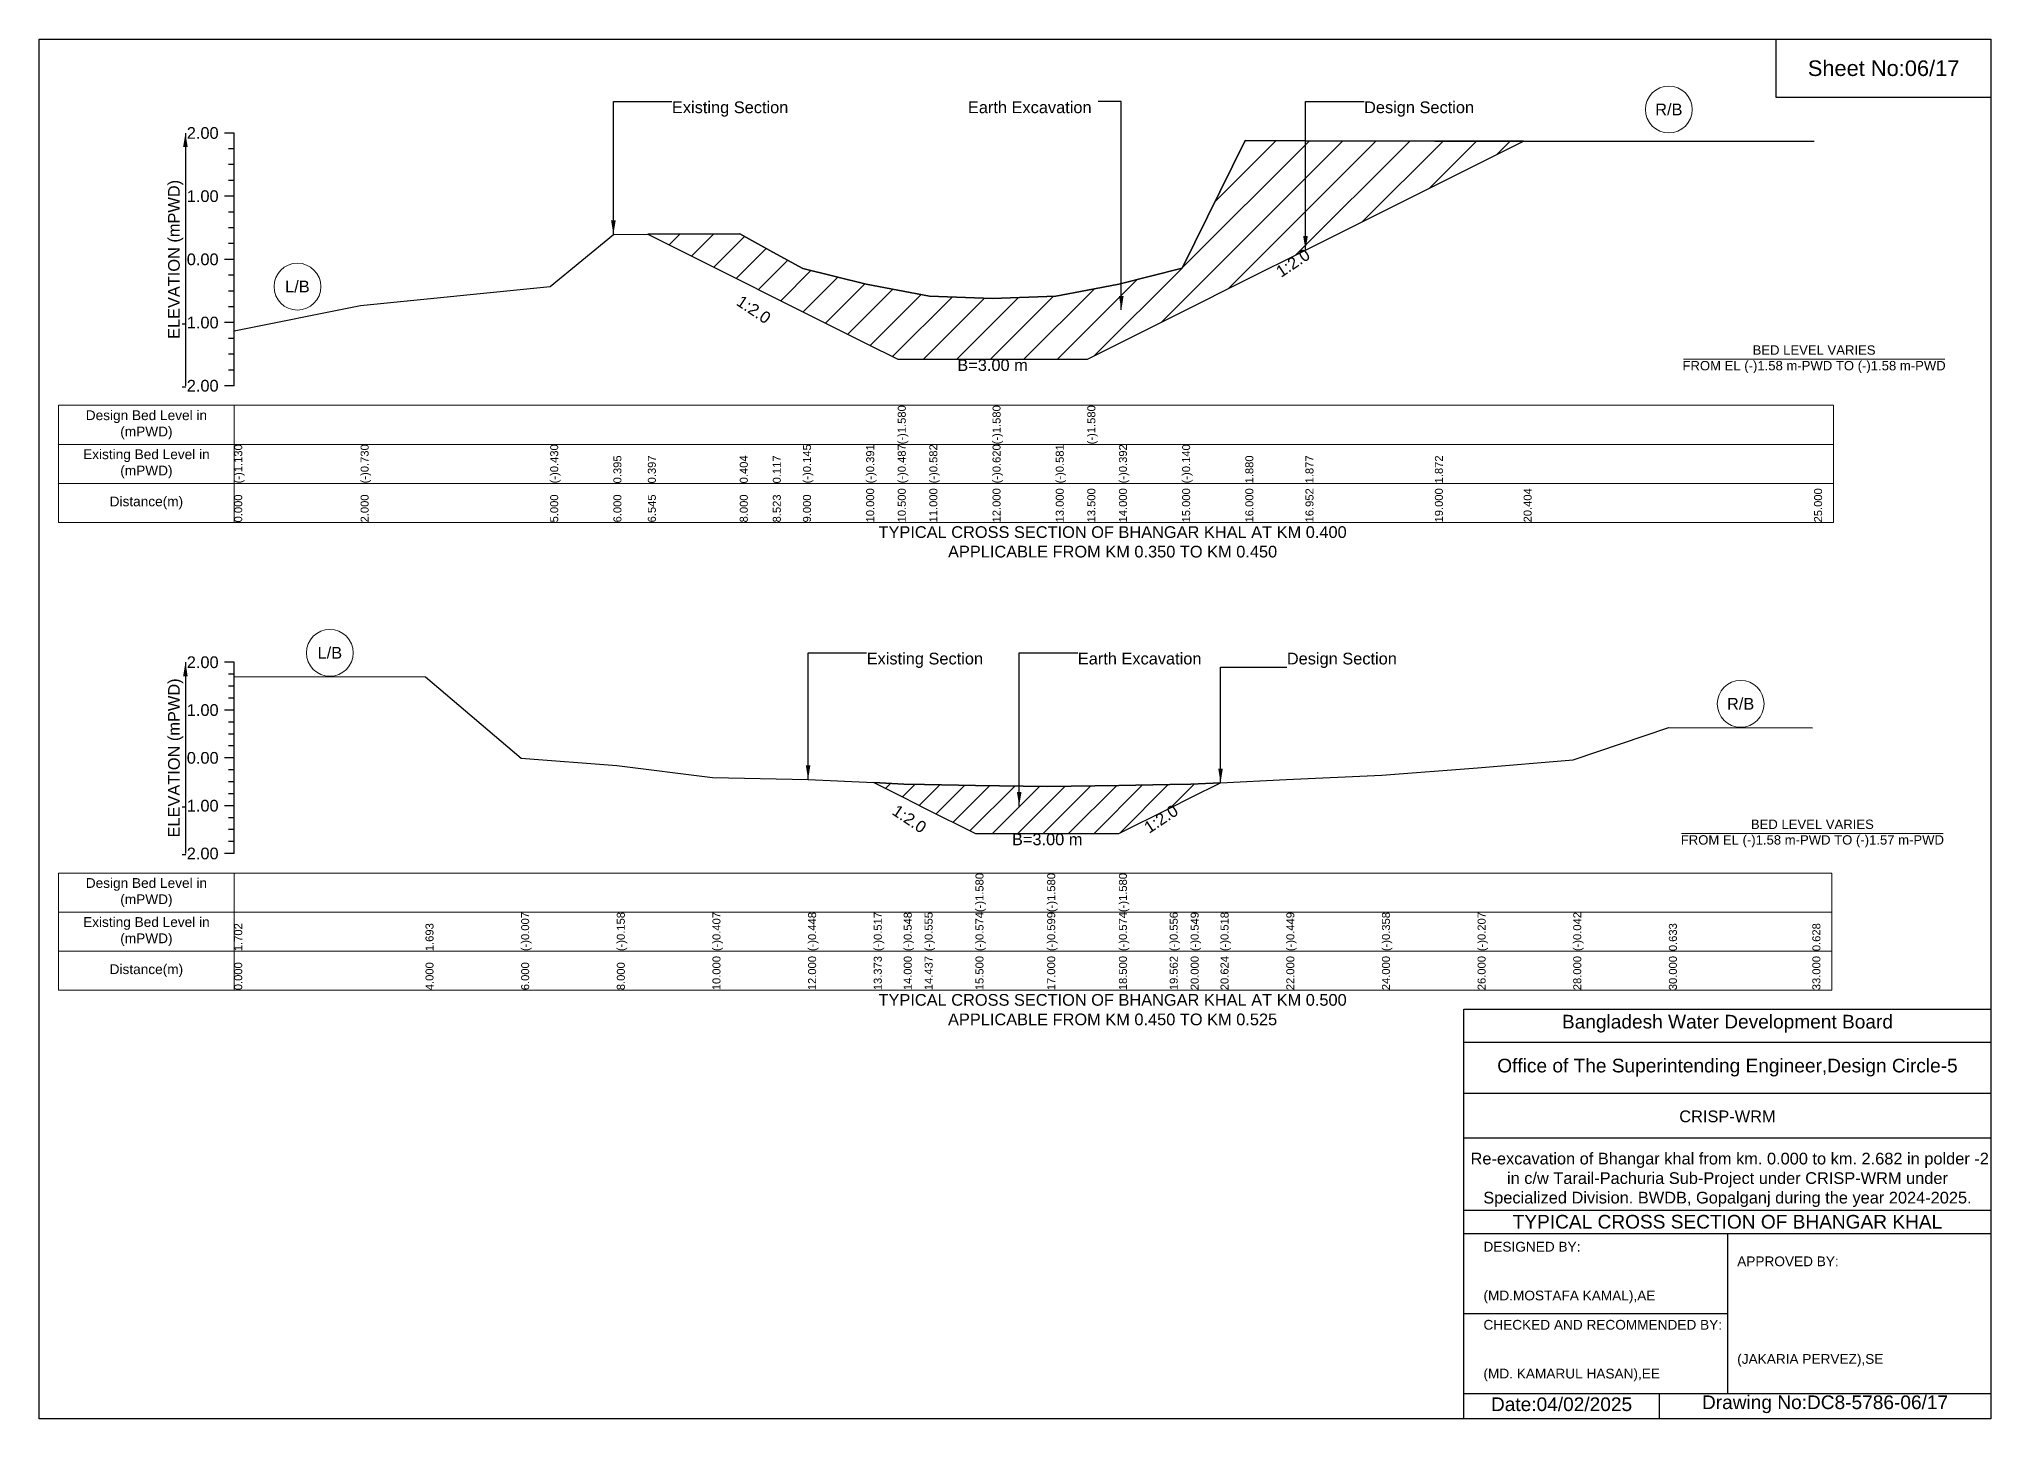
# Model space of a CAD drawing. Header units: inches. Extents: x 91000 to 288000, y -13659 to 0.
# Drawn here: x 150000 to 158000, y -5656 to 0 of the extents above; entities that cross this region are included whole.
import ezdxf

# ---------------------------------------------------------------- set-up
doc = ezdxf.new("R2010")
doc.units = ezdxf.units.IN
doc.header["$LTSCALE"] = 7
doc.header["$MEASUREMENT"] = 0
for name, color, linetype, lineweight in [('Cross section Data Border', 7, 'Continuous', 9), ('Cross Section Labels', 7, 'Continuous', 9), ('Existing_Bed_Level for Xsection', 7, 'Continuous', 25)]:
    doc.layers.add(name, color=color, linetype=linetype, lineweight=lineweight)
doc.styles.get("Standard").update_dxf_attribs({"font": 'arial.ttf'})
doc.dimstyles.get("Standard").update_dxf_attribs({"dimtxt": 0.18, "dimasz": 0.18, "dimexe": 0.18, "dimexo": 0.0625, "dimgap": 0.09, "dimtad": 0, "dimtih": 1, "dimtoh": 1, "dimdec": 4, "dimzin": 0, "dimdsep": 46, "dimtxsty": 'Standard', "dimcen": 0.09, "dimadec": 0, "dimazin": 0, "dimtfac": 1, "dimtdec": 4, "dimtofl": 0, "dimtmove": 0, "dimatfit": 3, "dimfxl": 1, "dimtolj": 1, "dimtzin": 0, "dimarcsym": 0})

msp = doc.modelspace()

# ---------------------------------------------------------------- hatches: boundary and pattern name
at = {"layer": 'Existing_Bed_Level for Xsection'}
h = msp.add_hatch(dxfattribs=at)
h.set_pattern_fill('ANSI31', color=256, scale=777, style=0)
h.paths.add_polyline_path([(152495.2, -800.4), (152872, -988.8), (153007.3, -1056.5), (153131, -1118.3), (153390, -1247.8), (153519.5, -1312.5), (153649, -1312.5), (153908, -1312.5), (154167, -1312.5), (154296.5, -1312.5), (154426, -1247.8), (154685, -1118.3), (154944, -988.8), (155190.6, -865.5), (155721, -600.3), (156084.6, -418.5), (155721, -418.5), (155190.6, -417.1), (154944, -416.4), (154685, -939.6), (154426, -1004.9), (154296.5, -1029.3), (154167, -1053.8), (153908, -1063.9), (153649, -1054.1), (153519.5, -1029.3), (153390, -1004.6), (153131, -940.9), (153007.3, -873), (152872, -798.7)])
h = msp.add_hatch(dxfattribs=at)
h.set_pattern_fill('ANSI31', color=256, scale=588, style=0)
h.paths.add_polyline_path([(153421.2, -3047.9), (153544, -3109.3), (153629.6, -3152.1), (153838, -3256.3), (154132, -3256.3), (154426, -3256.3), (154634.2, -3152.2), (154720, -3109.3), (154842.4, -3048.1), (154720, -3054.2), (154634.2, -3055.6), (154426, -3059.1), (154132, -3064), (153838, -3059), (153629.6, -3055.5), (153544, -3054)])

# ---------------------------------------------------------------- linework, layer by layer
for points in [[(150000, 0), (158000, 0), (158000, -5656), (150000, -5656)], [(157120, 0), (158000, 0), (158000, -240), (157120, -240)]]:
    msp.add_lwpolyline(points, close=True)
for points in [[(155840, -5656), (155840, -3976), (158000, -3976)], [(155840, -4112), (158000, -4112)], [(155840, -4320), (158000, -4320)], [(155840, -4504), (158000, -4504)], [(155840, -4800), (158000, -4800)], [(155840, -4896), (158000, -4896)], [(156920, -4896), (156920, -5552)], [(155840, -5224), (156920, -5224)], [(155840, -5552), (158000, -5552)], [(156640, -5552), (156640, -5656)]]:
    msp.add_lwpolyline(points)
at = {"layer": 'Cross section Data Border'}
for points in [[(150080, -1501.3), (157355, -1501.3), (157355, -1981.3), (150080, -1981.3)], [(150080, -3418.6), (157348, -3418.6), (157348, -3898.6), (150080, -3898.6)]]:
    msp.add_lwpolyline(points, close=True, dxfattribs=at)
for points in [[(150800, -1501.3), (150800, -1981.3)], [(150080, -1661.3), (157355, -1661.3)], [(150080, -1821.3), (157355, -1821.3)], [(150800, -3418.6), (150800, -3898.6)], [(150080, -3578.6), (157348, -3578.6)], [(150080, -3738.6), (157348, -3738.6)]]:
    msp.add_lwpolyline(points, dxfattribs=at)
at = {"layer": 'Cross Section Labels'}
for points in [[(156739.2, -1312.5), (157810.8, -1312.5)], [(156732.2, -3256.3), (157803.8, -3256.3)]]:
    msp.add_lwpolyline(points, dxfattribs=at)
for centre in [(156679.8, -289), (151059, -1014.7), (151192, -2515.9), (156974, -2725)]:
    msp.add_circle(centre, 96, dxfattribs=at)
at = {"layer": 'Existing_Bed_Level for Xsection'}
for points in [[(150800, -385.3), (150760, -385.3)], [(150800, -1421.3), (150800, -1162.3), (150800, -903.3), (150800, -644.3), (150800, -385.3)], [(150800, -450.1), (150776, -450.1)], [(150800, -1196), (151318, -1092.4), (152095, -1014.7), (152354, -801), (152495.2, -800.4), (152872, -798.7), (153007.3, -873), (153131, -940.9), (153390, -1004.6), (153519.5, -1029.3), (153519.5, -1029.3), (153649, -1054.1), (153908, -1063.9), (153908, -1063.9), (154167, -1053.8), (154296.5, -1029.3), (154296.5, -1029.3), (154426, -1004.9), (154685, -939.6), (154944, -416.4), (155190.6, -417.1), (155721, -418.5), (156084.6, -418.5), (157275, -418.5)], [(150800, -514.8), (150776, -514.8)], [(150800, -579.6), (150776, -579.6)], [(150800, -644.3), (150760, -644.3)], [(150800, -709.1), (150776, -709.1)], [(150800, -773.8), (150776, -773.8)], [(150800, -838.6), (150776, -838.6)], [(150800, -903.3), (150760, -903.3)], [(150800, -968.1), (150776, -968.1)], [(150800, -1032.8), (150776, -1032.8)], [(150800, -1097.6), (150776, -1097.6)], [(150800, -1162.3), (150760, -1162.3)], [(150800, -1227.1), (150776, -1227.1)], [(150800, -1291.8), (150776, -1291.8)], [(150800, -1356.6), (150776, -1356.6)], [(150800, -1421.3), (150760, -1421.3)], [(150800, -2554.6), (150760, -2554.6)], [(150800, -3338.6), (150800, -3142.6), (150800, -2946.6), (150800, -2750.6), (150800, -2554.6)], [(150800, -2603.6), (150776, -2603.6)], [(150800, -2613), (151584, -2614.8), (151976, -2948), (152368, -2977.6), (152760, -3026.4), (153152, -3034.4), (153421.2, -3047.9), (153544, -3054), (153629.6, -3055.5), (153838, -3059), (153838, -3059), (154132, -3064), (154132, -3064), (154426, -3059.1), (154426, -3059.1), (154634.2, -3055.6), (154720, -3054.2), (154842.4, -3048.1), (155112, -3034.6), (155504, -3016.8), (155896, -2987.2), (156288, -2954.8), (156680, -2822.5), (157268, -2823.5)], [(150800, -2652.6), (150776, -2652.6)], [(150800, -2701.6), (150776, -2701.6)], [(150800, -2750.6), (150760, -2750.6)], [(150800, -2799.6), (150776, -2799.6)], [(150800, -2848.6), (150776, -2848.6)], [(150800, -2946.6), (150760, -2946.6)], [(150800, -2897.6), (150776, -2897.6)], [(150800, -2995.6), (150776, -2995.6)], [(150800, -3044.6), (150776, -3044.6)], [(150800, -3093.6), (150776, -3093.6)], [(150800, -3142.6), (150760, -3142.6)], [(150800, -3191.6), (150776, -3191.6)], [(150800, -3240.6), (150776, -3240.6)], [(150800, -3338.6), (150760, -3338.6)], [(150800, -3289.6), (150776, -3289.6)]]:
    msp.add_lwpolyline(points, dxfattribs=at)
for points in [[(152495.2, -800.4), (152872, -988.8), (153007.3, -1056.5), (153131, -1118.3), (153390, -1247.8), (153519.5, -1312.5), (153519.5, -1312.5), (153649, -1312.5), (153908, -1312.5), (153908, -1312.5), (154167, -1312.5), (154296.5, -1312.5), (154296.5, -1312.5), (154426, -1247.8), (154685, -1118.3), (154944, -988.8), (155190.6, -865.5), (155721, -600.3), (156084.6, -418.5), (156084.6, -418.5), (156084.6, -418.5), (155721, -418.5), (155190.6, -417.1), (154944, -416.4), (154685, -939.6), (154426, -1004.9), (154296.5, -1029.3), (154296.5, -1029.3), (154167, -1053.8), (153908, -1063.9), (153908, -1063.9), (153649, -1054.1), (153519.5, -1029.3), (153519.5, -1029.3), (153390, -1004.6), (153131, -940.9), (153007.3, -873), (152872, -798.7)], [(153421.2, -3047.9), (153544, -3109.3), (153629.6, -3152.1), (153838, -3256.3), (153838, -3256.3), (154132, -3256.3), (154132, -3256.3), (154426, -3256.3), (154426, -3256.3), (154634.2, -3152.2), (154720, -3109.3), (154842.4, -3048.1), (154842.4, -3048.1), (154842.4, -3048.1), (154720, -3054.2), (154634.2, -3055.6), (154426, -3059.1), (154426, -3059.1), (154132, -3064), (154132, -3064), (153838, -3059), (153838, -3059), (153629.6, -3055.5), (153544, -3054)]]:
    msp.add_lwpolyline(points, close=True, dxfattribs=at)

# ---------------------------------------------------------------- texts
at = {"attachment_point": 5}
for s, insert, char_height in [('Sheet No:06/17', (157560, -120), 64), ('Bangladesh Water Development Board', (156920, -4036), 56), ('Office of The Superintending Engineer,Design Circle-5', (156920, -4216), 56)]:
    msp.add_mtext(s, dxfattribs=dict(at, insert=insert, char_height=char_height))
for s, insert, char_height, width, attachment_point in [('CRISP-WRM', (156920, -4416), 48, 2240, 5), (' Re-excavation of Bhangar khal from km. 0.000 to km. 2.682 in polder -2 in c/w Tarail-Pachuria Sub-Project under CRISP-WRM under Specialized Division. BWDB, Gopalganj during the year 2024-2025.', (156920, -4676), 48, 2160, 5), ('TYPICAL CROSS SECTION OF BHANGAR KHAL', (156920, -4848), 56, 2240, 5), ('DESIGNED BY:^J^J^J(MD.MOSTAFA KAMAL),AE', (155920, -5056), 40, 1120, 4), ('APPROVED BY:^J^J^J^J^J^J(JAKARIA PERVEZ),SE', (156960, -5216), 40, 1120, 4), ('CHECKED AND RECOMMENDED BY:^J^J^J(MD. KAMARUL HASAN),EE', (155920, -5376), 40, 1120, 4), ('Date:04/02/2025', (156240, -5596), 56, 1120, 5), ('Drawing No:DC8-5786-06/17', (157320, -5596), 56, 1760, 5)]:
    msp.add_mtext(s, dxfattribs=dict(insert=insert, char_height=char_height, width=width, attachment_point=attachment_point))
at = {"layer": 'Cross section Data Border', "char_height": 40, "width": 640, "attachment_point": 5}
for s, insert in [('Design Bed Level in (mPWD)', (150440, -1581.3)), ('Existing Bed Level in (mPWD)', (150440, -1741.3)), ('Distance(m)', (150440, -1901.3)), ('Design Bed Level in (mPWD)', (150440, -3498.6)), ('Existing Bed Level in (mPWD)', (150440, -3658.6)), ('Distance(m)', (150440, -3818.6))]:
    msp.add_mtext(s, dxfattribs=dict(at, insert=insert))
at = {"layer": 'Cross Section Labels'}
for s, insert, char_height, attachment_point in [('Existing Section', (152594, -255.8), 48, 1), ('Earth Excavation', (153807, -255.8), 48, 1), ('Design Section', (155430.6, -255.8), 48, 1), ('R/B', (156679.8, -289), 48, 5), ('L/B', (151059, -1014.7), 48, 5), ('BED LEVEL VARIES ^JFROM EL (-)1.58 m-PWD TO (-)1.58 m-PWD', (157275, -1312.5), 38.4, 5), ('B=3.00 m', (153908, -1312.5), 48, 2), ('TYPICAL CROSS SECTION OF BHANGAR KHAL AT KM 0.400^JAPPLICABLE FROM KM 0.350 TO KM 0.450', (154400, -2061.3), 48, 5), ('L/B', (151192, -2515.9), 48, 5), ('Existing Section', (153392, -2515.4), 48, 1), ('Earth Excavation', (154257.4, -2515.4), 48, 1), ('Design Section', (155114.1, -2515.4), 48, 1), ('R/B', (156974, -2725), 48, 5), ('BED LEVEL VARIES ^JFROM EL (-)1.58 m-PWD TO (-)1.57 m-PWD', (157268, -3256.3), 38.4, 5), ('B=3.00 m', (154132, -3256.3), 48, 2), ('TYPICAL CROSS SECTION OF BHANGAR KHAL AT KM 0.500^JAPPLICABLE FROM KM 0.450 TO KM 0.525', (154400, -3978.6), 48, 5)]:
    msp.add_mtext(s, dxfattribs=dict(at, insert=insert, char_height=char_height, attachment_point=attachment_point))
at = {"layer": 'Cross Section Labels', "char_height": 48, "attachment_point": 2}
for insert, rotation in [((155125.8, -897.9), 33.69007), ((152942.6, -1088.8), 326.30993), ((153580.6, -3176.6), 326.30993), ((154585.2, -3176.7), 33.69007)]:
    msp.add_mtext('1:2.0', dxfattribs=dict(at, insert=insert, rotation=rotation))
at = {"layer": 'Existing_Bed_Level for Xsection', "char_height": 48, "attachment_point": 6}
for s, insert in [('2.00', (150736, -385.3)), ('1.00', (150736, -644.3)), ('0.00', (150736, -903.3)), ('-1.00', (150736, -1162.3)), ('-2.00', (150736, -1421.3)), ('2.00', (150736, -2554.6)), ('1.00', (150736, -2750.6)), ('0.00', (150736, -2946.6)), ('-1.00', (150736, -3142.6)), ('-2.00', (150736, -3338.6))]:
    msp.add_mtext(s, dxfattribs=dict(at, insert=insert))
at = {"layer": 'Existing_Bed_Level for Xsection', "rotation": 90}
for s, insert, char_height, attachment_point in [('ELEVATION (mPWD)', (150560, -903.3), 48, 5), ('(-)1.580', (153519.5, -1661.3), 32.8, 1), ('(-)1.580', (153908, -1661.3), 32.8, 1), ('(-)1.580', (154296.5, -1661.3), 32.8, 1), ('(-)1.130', (150800, -1821.3), 32.8, 1), ('(-)0.730', (151318, -1821.3), 32.8, 1), ('(-)0.430', (152095, -1821.3), 32.8, 1), ('(-)0.145', (153131, -1821.3), 32.8, 1), ('(-)0.391', (153390, -1821.3), 32.8, 1), ('(-)0.487', (153519.5, -1821.3), 32.8, 1), ('(-)0.582', (153649, -1821.3), 32.8, 1), ('(-)0.620', (153908, -1821.3), 32.8, 1), ('(-)0.581', (154167, -1821.3), 32.8, 1), ('(-)0.392', (154426, -1821.3), 32.8, 1), ('(-)0.140', (154685, -1821.3), 32.8, 1), ('0.395', (152354, -1821.3), 32.8, 1), ('0.397', (152495.2, -1821.3), 32.8, 1), ('0.404', (152872, -1821.3), 32.8, 1), ('0.117', (153007.3, -1821.3), 32.8, 1), ('1.880', (154944, -1821.3), 32.8, 1), ('1.877', (155190.6, -1821.3), 32.8, 1), ('1.872', (155721, -1821.3), 32.8, 1), ('0.000', (150800, -1981.3), 32.8, 1), ('2.000', (151318, -1981.3), 32.8, 1), ('5.000', (152095, -1981.3), 32.8, 1), ('6.000', (152354, -1981.3), 32.8, 1), ('6.545', (152495.2, -1981.3), 32.8, 1), ('8.000', (152872, -1981.3), 32.8, 1), ('8.523', (153007.3, -1981.3), 32.8, 1), ('9.000', (153131, -1981.3), 32.8, 1), ('10.000', (153390, -1981.3), 32.8, 1), ('10.500', (153519.5, -1981.3), 32.8, 1), ('11.000', (153649, -1981.3), 32.8, 1), ('12.000', (153908, -1981.3), 32.8, 1), ('13.000', (154167, -1981.3), 32.8, 1), ('13.500', (154296.5, -1981.3), 32.8, 1), ('14.000', (154426, -1981.3), 32.8, 1), ('15.000', (154685, -1981.3), 32.8, 1), ('16.000', (154944, -1981.3), 32.8, 1), ('16.952', (155190.6, -1981.3), 32.8, 1), ('19.000', (155721, -1981.3), 32.8, 1), ('20.404', (156084.6, -1981.3), 32.8, 1), ('25.000', (157275, -1981.3), 32.8, 1), ('ELEVATION (mPWD)', (150560, -2946.6), 48, 5), ('(-)1.580', (153838, -3578.6), 32.8, 1), ('(-)1.580', (154132, -3578.6), 32.8, 1), ('(-)1.580', (154426, -3578.6), 32.8, 1), ('(-)0.007', (151976, -3738.6), 32.8, 1), ('(-)0.158', (152368, -3738.6), 32.8, 1), ('(-)0.407', (152760, -3738.6), 32.8, 1), ('(-)0.448', (153152, -3738.6), 32.8, 1), ('(-)0.517', (153421.2, -3738.6), 32.8, 1), ('(-)0.548', (153544, -3738.6), 32.8, 1), ('(-)0.555', (153629.6, -3738.6), 32.8, 1), ('(-)0.574', (153838, -3738.6), 32.8, 1), ('(-)0.599', (154132, -3738.6), 32.8, 1), ('(-)0.574', (154426, -3738.6), 32.8, 1), ('(-)0.556', (154634.2, -3738.6), 32.8, 1), ('(-)0.549', (154720, -3738.6), 32.8, 1), ('(-)0.518', (154842.4, -3738.6), 32.8, 1), ('(-)0.449', (155112, -3738.6), 32.8, 1), ('(-)0.358', (155504, -3738.6), 32.8, 1), ('(-)0.207', (155896, -3738.6), 32.8, 1), ('(-)0.042', (156288, -3738.6), 32.8, 1), ('1.702', (150800, -3738.6), 32.8, 1), ('1.693', (151584, -3738.6), 32.8, 1), ('0.633', (156680, -3738.6), 32.8, 1), ('0.628', (157268, -3738.6), 32.8, 1), ('20.624', (154842.4, -3898.6), 32.8, 1), ('0.000', (150800, -3898.6), 32.8, 1), ('4.000', (151584, -3898.6), 32.8, 1), ('6.000', (151976, -3898.6), 32.8, 1), ('8.000', (152368, -3898.6), 32.8, 1), ('10.000', (152760, -3898.6), 32.8, 1), ('12.000', (153152, -3898.6), 32.8, 1), ('13.373', (153421.2, -3898.6), 32.8, 1), ('14.000', (153544, -3898.6), 32.8, 1), ('14.437', (153629.6, -3898.6), 32.8, 1), ('15.500', (153838, -3898.6), 32.8, 1), ('17.000', (154132, -3898.6), 32.8, 1), ('18.500', (154426, -3898.6), 32.8, 1), ('19.562', (154634.2, -3898.6), 32.8, 1), ('20.000', (154720, -3898.6), 32.8, 1), ('22.000', (155112, -3898.6), 32.8, 1), ('24.000', (155504, -3898.6), 32.8, 1), ('26.000', (155896, -3898.6), 32.8, 1), ('28.000', (156288, -3898.6), 32.8, 1), ('30.000', (156680, -3898.6), 32.8, 1), ('33.000', (157268, -3898.6), 32.8, 1)]:
    msp.add_mtext(s, dxfattribs=dict(at, insert=insert, char_height=char_height, attachment_point=attachment_point))

# ---------------------------------------------------------------- leaders
at = {"layer": 'Cross Section Labels', "annotation_type": 0, "has_hookline": 1}
for points, hookline_direction, text_width in [([(152354, -801), (152354, -255.8), (152593.9, -255.8)], 0, 467.2), ([(154435.8, -1110.4), (154435.8, -255.8), (154340.5, -255.8)], 1, 497), ([(155190.6, -865.5), (155190.6, -255.8), (155430.5, -255.8)], 0, 441.2), ([(153152, -3034.4), (153152, -2515.4), (153391.9, -2515.4)], 0, 467.2), ([(154017.2, -3143.7), (154017.2, -2515.4), (154257.3, -2515.4)], 0, 497), ([(154842.4, -3048.1), (154842.4, -2574.7), (155114, -2574.7)], 0, 441.2)]:
    msp.add_leader(points, dimstyle='Standard', override={"dimasz": 57.6}, dxfattribs=dict(at, hookline_direction=hookline_direction, text_width=text_width))
at = {"layer": 'Existing_Bed_Level for Xsection'}
for points in [[(150600, -385.3), (150600, -1421.3)], [(150600, -2554.6), (150600, -3338.6)]]:
    msp.add_leader(points, dimstyle='Standard', override={"dimasz": 57.6}, dxfattribs=at)

doc.saveas('drawing.dxf')
